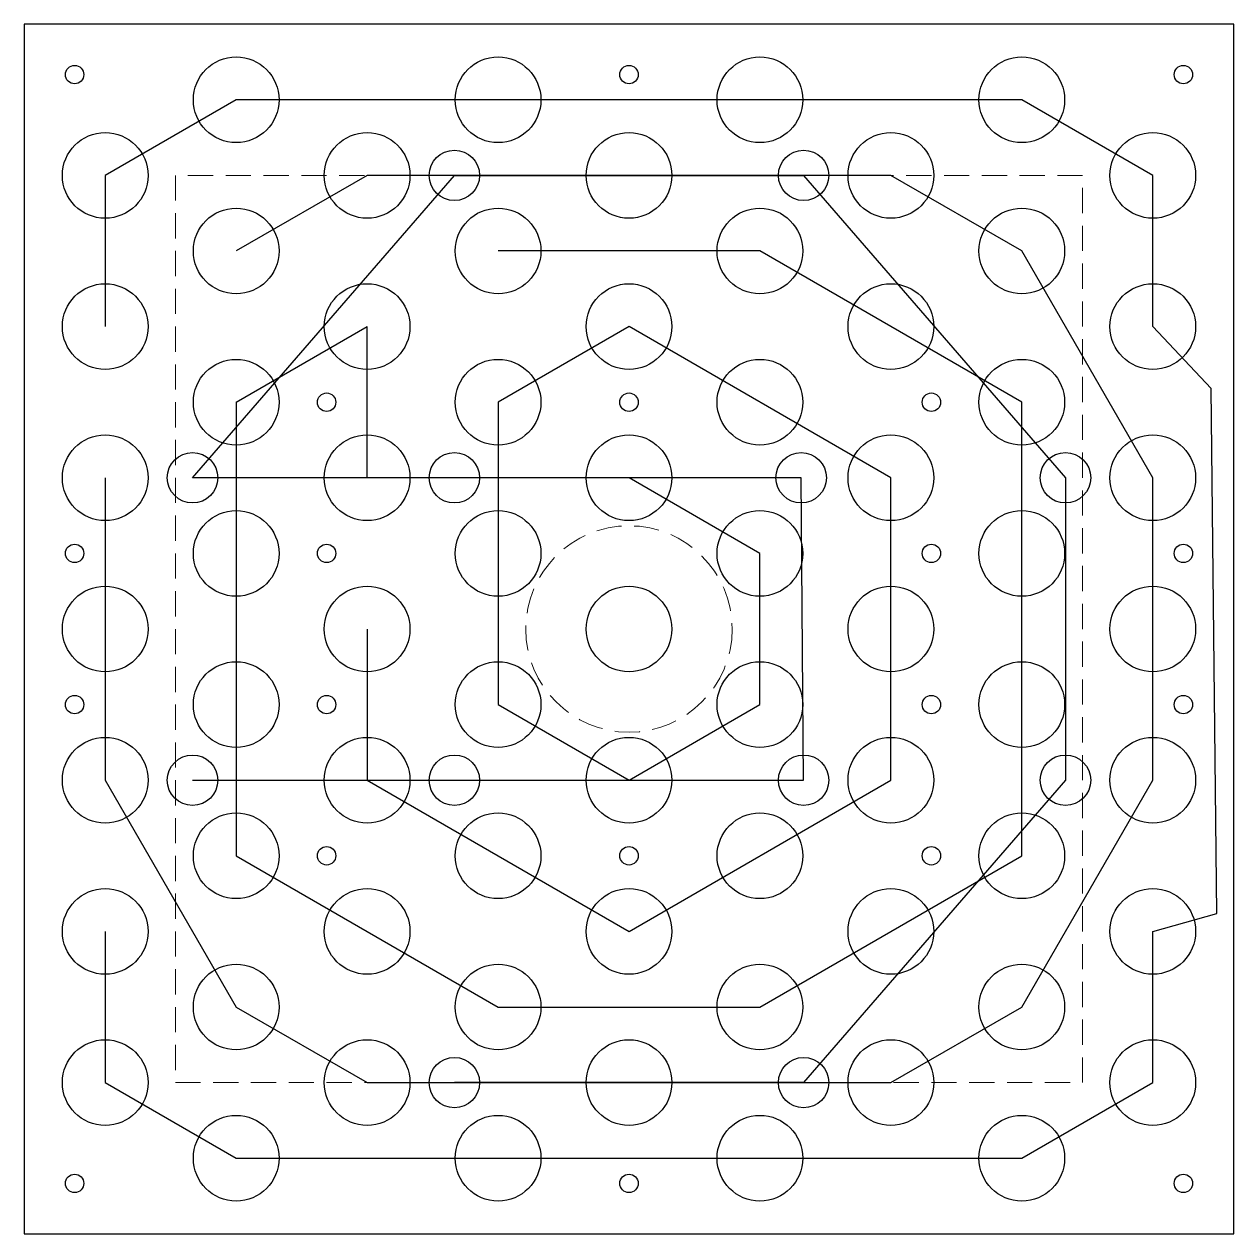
# Model space of a CAD drawing. Header units: inches. Extents: x -6 to 6, y -6 to 6.
import ezdxf

# ---------------------------------------------------------------- set-up
doc = ezdxf.new("R2010")
doc.units = ezdxf.units.IN
doc.header["$MEASUREMENT"] = 0
doc.linetypes.add('HIDDEN', pattern=[0.375, 0.25, -0.125])
for name, color, linetype, lineweight in [('blue leds', 5, 'Continuous', 30), ('central cutout 52 mm', 1, 'HIDDEN', 15), ('mounting screws', 2, 'Continuous', 30), ('petri dish boundary', 3, 'HIDDEN', 15)]:
    doc.layers.add(name, color=color, linetype=linetype, lineweight=lineweight)
for name, color, linetype in [('circuit 1', 141, 'Continuous'), ('circuit 2', 241, 'Continuous'), ('circuit 3', 201, 'Continuous'), ('circuit 4', 171, 'Continuous')]:
    doc.layers.add(name, color=color, linetype=linetype)

msp = doc.modelspace()

# ---------------------------------------------------------------- linework, layer by layer
msp.add_lwpolyline([(6, -6), (6, 6), (-6, 6), (-6, -6)], close=True)
for centre in [(-3.897, 5.25), (-1.299, 5.25), (1.299, 5.25), (3.897, 5.25), (-5.196, 4.5), (-2.598, 4.5), (0, 4.5), (2.598, 4.5), (5.196, 4.5), (-3.897, 3.75), (-1.299, 3.75), (1.299, 3.75), (3.897, 3.75), (-5.196, 3), (-2.598, 3), (0, 3), (2.598, 3), (5.196, 3), (-3.897, 2.25), (-1.299, 2.25), (1.299, 2.25), (3.897, 2.25), (-5.196, 1.5), (-2.598, 1.5), (0, 1.5), (2.598, 1.5), (5.196, 1.5), (-3.897, 0.75), (-1.299, 0.75), (1.299, 0.75), (3.897, 0.75), (-5.196, 0), (-5.196, 0), (-2.598, 0), (-2.598, 0), (0, 0), (0, 0), (2.598, 0), (2.598, 0), (5.196, 0), (5.196, 0), (-3.897, -0.75), (-1.299, -0.75), (1.299, -0.75), (3.897, -0.75), (-5.196, -1.5), (-2.598, -1.5), (0, -1.5), (2.598, -1.5), (5.196, -1.5), (-3.897, -2.25), (-1.299, -2.25), (1.299, -2.25), (3.897, -2.25), (-5.196, -3), (-2.598, -3), (0, -3), (2.598, -3), (5.196, -3), (-3.897, -3.75), (-1.299, -3.75), (1.299, -3.75), (3.897, -3.75), (-5.196, -4.5), (-2.598, -4.5), (0, -4.5), (2.598, -4.5), (5.196, -4.5), (-3.897, -5.25), (-1.299, -5.25), (1.299, -5.25), (3.897, -5.25)]:
    msp.add_circle(centre, 0.425)
at = {"layer": 'blue leds'}
msp.add_lwpolyline([(-4.33, -1.5), (-1.732, -1.5), (1.732, -1.5), (1.708, 1.5), (-1.732, 1.5), (-4.33, 1.5), (-1.732, 4.5), (1.732, 4.5), (4.33, 1.5), (4.33, -1.5), (1.732, -4.5), (-1.732, -4.5)], dxfattribs=at)
for centre in [(-1.732, 4.5), (1.732, 4.5), (-4.33, 1.5), (-1.732, 1.5), (1.708, 1.5), (4.33, 1.5), (-4.33, -1.5), (-1.732, -1.5), (1.732, -1.5), (4.33, -1.5), (-1.732, -4.5), (1.732, -4.5)]:
    msp.add_circle(centre, 0.25, dxfattribs=at)
at = {"layer": 'central cutout 52 mm'}
msp.add_circle((0, 0), 1.024, dxfattribs=at)
at = {"layer": 'circuit 1'}
msp.add_lwpolyline([(-5.196, -3), (-5.196, -4.5), (-3.897, -5.25), (-1.299, -5.25), (1.299, -5.25), (3.897, -5.25), (5.196, -4.5), (5.196, -3), (5.832, -2.824), (5.774, 2.387), (5.196, 3), (5.196, 4.5), (3.897, 5.25), (1.299, 5.25), (-1.299, 5.25), (-3.897, 5.25), (-5.196, 4.5), (-5.196, 3)], dxfattribs=at)
at = {"layer": 'circuit 2'}
msp.add_lwpolyline([(-5.196, 1.5), (-5.196, -1.5), (-3.897, -3.75), (-2.598, -4.5), (2.598, -4.5), (3.897, -3.75), (5.196, -1.5), (5.196, 1.5), (3.897, 3.75), (2.598, 4.5), (-2.598, 4.5), (-3.897, 3.75)], dxfattribs=at)
at = {"layer": 'circuit 3'}
for points in [[(-3.897, 2.25), (-3.897, -2.25), (-1.299, -3.75), (1.299, -3.75), (2.598, -3), (3.897, -2.25), (3.897, 2.25), (1.299, 3.75), (-1.299, 3.75)], [(-3.897, 2.25), (-2.598, 3)], [(-2.598, 1.5), (-2.598, 3)]]:
    msp.add_lwpolyline(points, dxfattribs=at)
at = {"layer": 'circuit 4'}
for points in [[(-2.598, 0), (-2.598, -1.5), (0, -3), (2.598, -1.5), (2.598, 1.5), (0, 3), (-1.299, 2.25), (-1.299, -0.75), (0, -1.5), (1.299, -0.75), (1.299, 0.75)], [(1.299, 0.75), (0, 1.5)]]:
    msp.add_lwpolyline(points, dxfattribs=at)
at = {"layer": 'mounting screws'}
for centre in [(-5.5, 5.5), (0, 5.5), (5.5, 5.5), (-3, 2.25), (0, 2.25), (3, 2.25), (-5.5, 0.75), (-3, 0.75), (3, 0.75), (5.5, 0.75), (-5.5, -0.75), (-3, -0.75), (3, -0.75), (5.5, -0.75), (-3, -2.25), (0, -2.25), (3, -2.25), (-5.5, -5.5), (0, -5.5), (5.5, -5.5)]:
    msp.add_circle(centre, 0.0915, dxfattribs=at)
at = {"layer": 'petri dish boundary'}
msp.add_lwpolyline([(4.5, -4.5), (4.5, 4.5), (-4.5, 4.5), (-4.5, -4.5)], close=True, dxfattribs=at)

doc.saveas('drawing.dxf')
